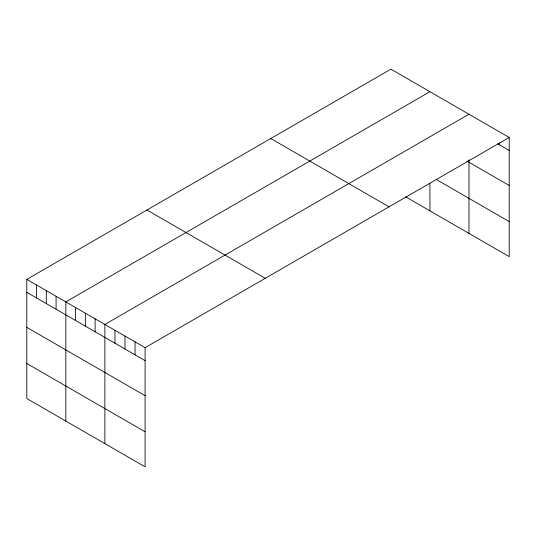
<?xml version="1.0" encoding="UTF-8"?>
<svg xmlns="http://www.w3.org/2000/svg" width="536" height="536" viewBox="0 0 536 536"><rect width="100%" height="100%" fill="white"/><g stroke="black" fill="none" stroke-linecap="round" stroke-linejoin="round"><path stroke-width="0.8" d="M26.8 279.377L145.095 347.67L145.095 466.836L26.8 398.543L26.8 279.377L390.905 69.164L509.2 137.457L509.2 256.623L405.544 196.779M429.939 91.703L65.834 301.915L65.834 421.082M468.98 114.235L104.875 324.454L104.875 443.62M145.095 347.67L509.2 137.457M497.71 143.789L509.2 150.422M466.89 161.041L509.2 185.469M436.217 179.439L509.2 221.576M270.747 138.529L389.042 206.829M146.958 210.005L265.253 278.305M26.8 292.334L145.095 360.634M26.8 327.382L145.095 395.682M26.8 363.495L145.095 431.788M499.143 142.998L499.143 144.613M468.98 159.741L468.98 233.401M429.939 183.325L429.939 210.862M135.039 341.868L135.039 354.832M124.989 336.065L124.989 349.023M114.932 330.256L114.932 343.221M95.113 318.82L95.113 331.777M85.358 313.185L85.358 326.143M75.596 307.55L75.596 320.508M56.079 296.281L56.079 309.239M46.317 290.646L46.317 303.604M36.562 285.011L36.562 297.969"/></g></svg>
